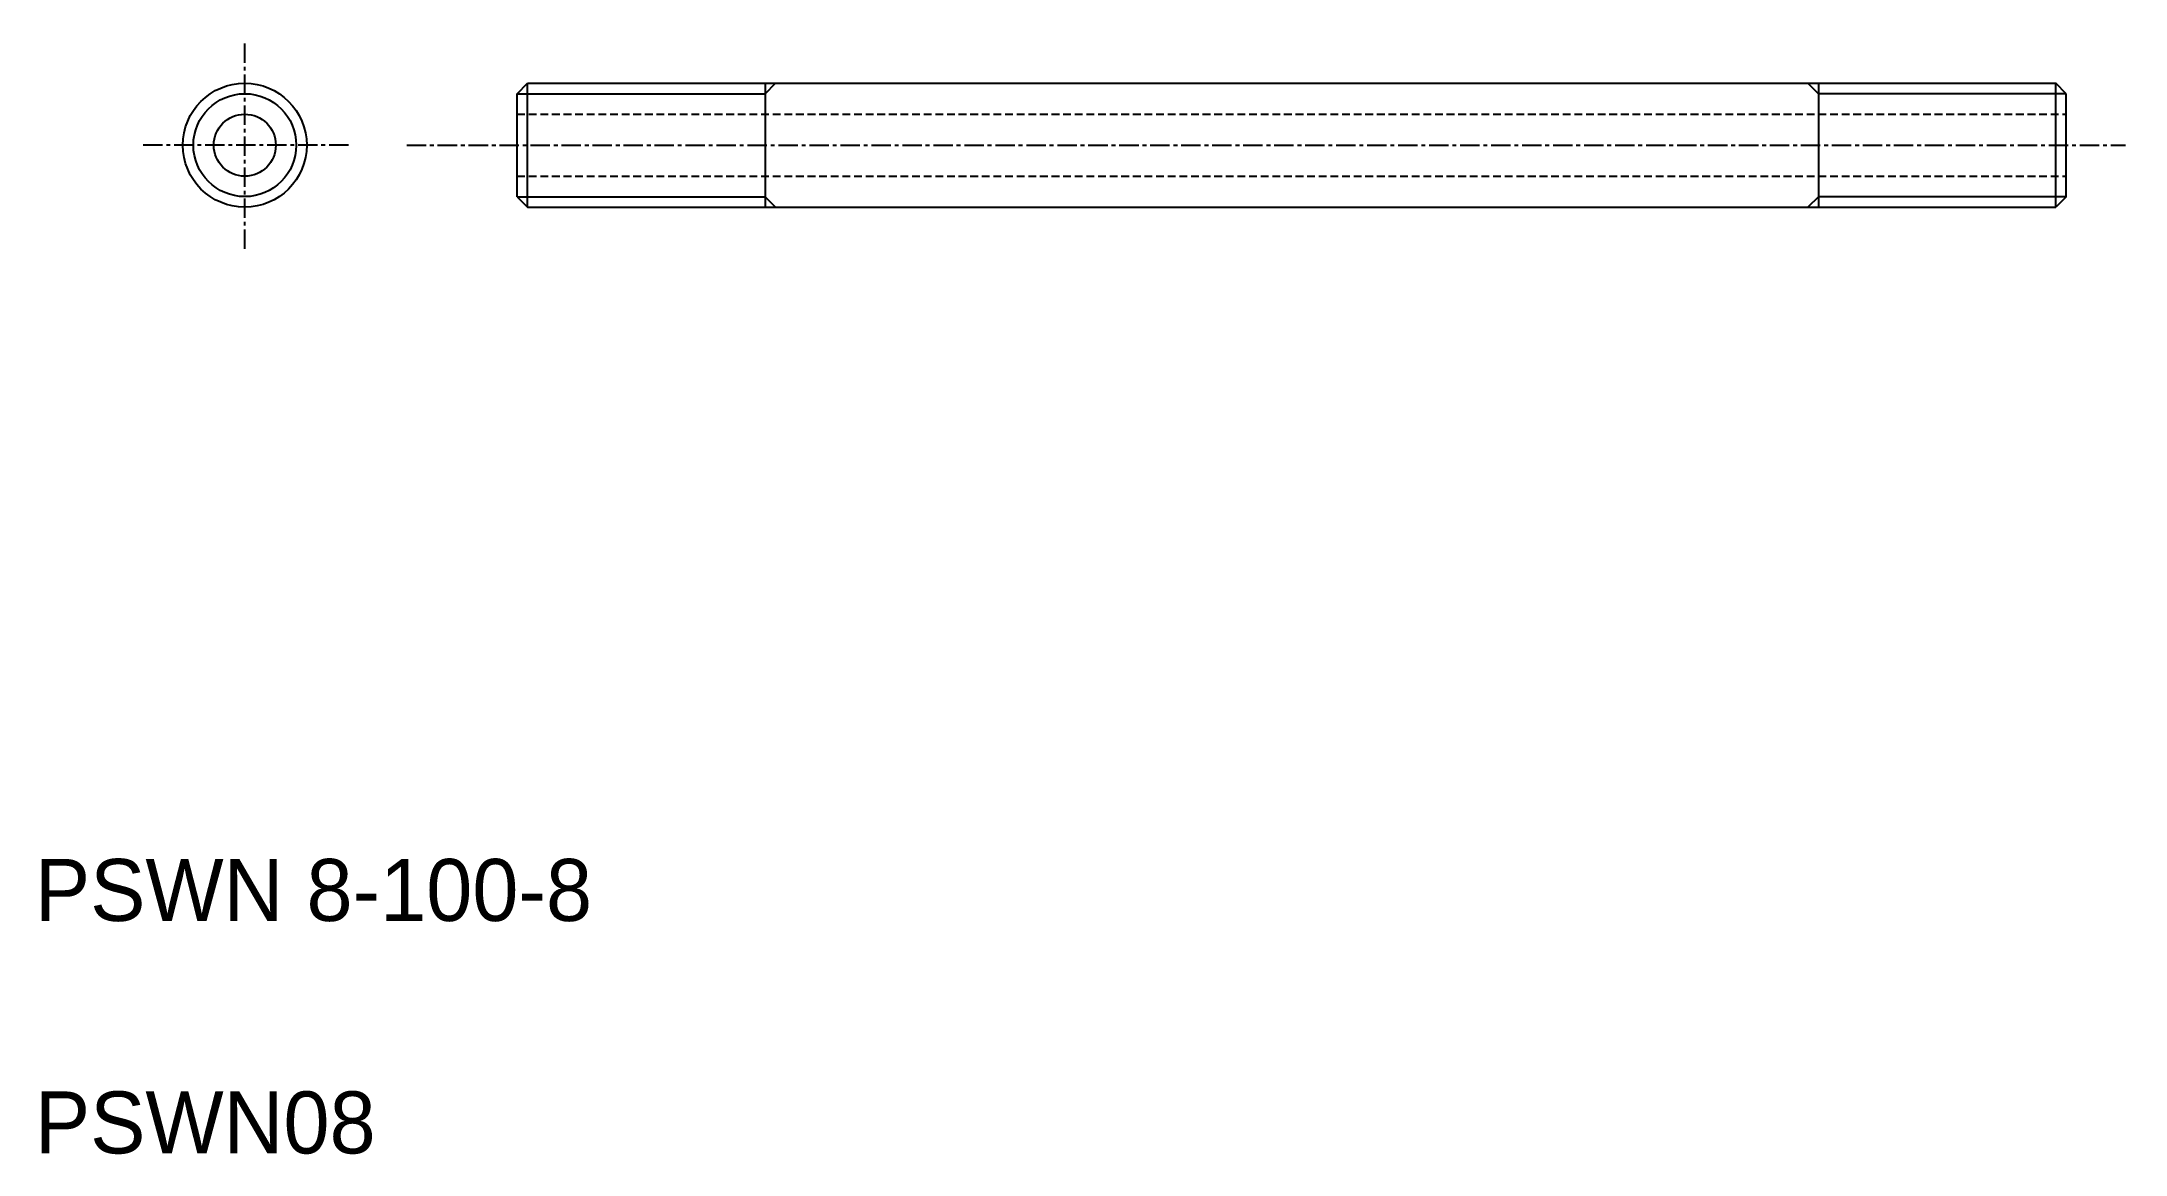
# Model space of a CAD drawing. Extents: x 10 to 145, y 10 to 82.
import ezdxf

# ---------------------------------------------------------------- set-up
doc = ezdxf.new("R2010")
doc.units = 0
doc.linetypes.add('CENTER', pattern=[2, 1.25, -0.25, 0.25, -0.25])
doc.linetypes.add('DASHED', pattern=[0.75, 0.5, -0.25])
doc.layers.get('0').update_dxf_attribs({"linetype": 'CONTINUOUS'})
doc.layers.add('CENTER', color=1, linetype='CENTER')

msp = doc.modelspace()

# ---------------------------------------------------------------- linework, layer by layer
at = {"color": 7, "linetype": 'CONTINUOUS'}
for p, q in [((41.13, 78.38), (41.8, 79.06)), ((41.13, 71.73), (41.13, 78.38)), ((41.8, 79.06), (140.45, 79.06)), ((41.8, 71.06), (41.8, 79.06)), ((57.13, 79.06), (57.13, 71.06)), ((125.13, 79.06), (125.13, 71.06)), ((140.45, 71.06), (140.45, 79.06)), ((141.13, 78.38), (140.45, 79.06)), ((141.13, 71.73), (141.13, 78.38)), ((41.13, 71.73), (41.8, 71.06)), ((141.13, 71.73), (140.45, 71.06)), ((41.8, 71.06), (140.45, 71.06))]:
    msp.add_line(p, q, dxfattribs=at)
at = {"color": 3, "linetype": 'CONTINUOUS'}
for p, q in [((41.13, 78.38), (57.13, 78.38)), ((57.13, 78.38), (57.8, 79.06)), ((125.13, 78.38), (124.45, 79.06)), ((141.13, 78.38), (125.13, 78.38)), ((41.13, 71.73), (57.13, 71.73)), ((57.13, 71.73), (57.8, 71.06)), ((125.13, 71.73), (124.45, 71.06)), ((141.13, 71.73), (125.13, 71.73))]:
    msp.add_line(p, q, dxfattribs=at)
at = {"color": 3, "linetype": 'DASHED'}
for p, q in [((41.13, 77.06), (141.13, 77.06)), ((41.13, 73.06), (141.13, 73.06))]:
    msp.add_line(p, q, dxfattribs=at)
for radius in [4, 3.32, 2]:
    msp.add_circle((23.55, 75.06), radius)
at = {"layer": 'CENTER', "color": 1, "linetype": 'CENTER'}
for p, q in [((23.55, 68.37), (23.55, 81.74)), ((30.24, 75.06), (16.87, 75.06)), ((34, 75.06), (144.94, 75.06))]:
    msp.add_line(p, q, dxfattribs=at)

# ---------------------------------------------------------------- texts
for s, p in [('PSWN 8-100-8', (10, 25)), ('PSWN08', (10, 10))]:
    msp.add_text(s, height=4).set_placement(p)

doc.saveas('drawing.dxf')
